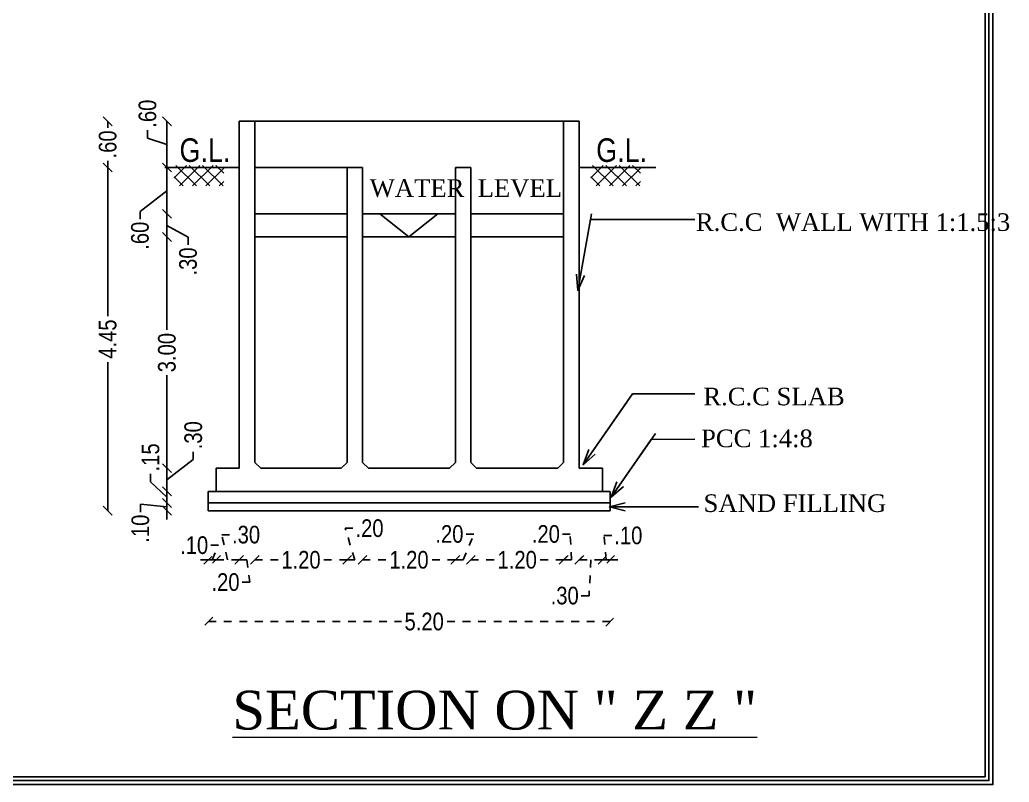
# Model space of a CAD drawing. Header units: metres. Extents: x 3396 to 3562, y 2179 to 2331.
# Drawn here: x 3548.94 to 3561.68, y 2251.16 to 2260.98 of the extents above; entities that cross this region are included whole.
import ezdxf

# ---------------------------------------------------------------- set-up
doc = ezdxf.new("R2010")
doc.units = ezdxf.units.M
doc.header["$PDMODE"] = 34
doc.linetypes.add('CENTER', pattern=[2, 1.25, -0.25, 0.25, -0.25])
for name, color, linetype, lineweight in [('DIM', 140, 'Continuous', 15), ('GRID', 252, 'CENTER', 5), ('text', 7, 'Continuous', 5)]:
    doc.layers.add(name, color=color, linetype=linetype, lineweight=lineweight)
doc.layers.add('JOINERY', color=1, linetype='Continuous')
doc.layers.add('WALL', color=1, linetype='Continuous')
doc.styles.add('BOUND1', font='times.ttf')
doc.styles.add('HANDWRITE', font='ARIALN.TTF')
doc.dimstyles.new('APP', dxfattribs={"dimscale": 0, "dimtxt": 9, "dimasz": 4.5, "dimexe": 0.18, "dimexo": 0.0625, "dimgap": 2, "dimtad": 0, "dimlfac": 0.0254, "dimzin": 4, "dimdsep": 46, "dimtxsty": 'HANDWRITE', "dimblk1": 'OBLIQUE', "dimblk2": 'OBLIQUE', "dimsah": 1, "dimcen": 0.09, "dimse1": 1, "dimse2": 1, "dimadec": 0, "dimazin": 0, "dimtfac": 1, "dimtmove": 0, "dimatfit": 3, "dimldrblk": 'OBLIQUE', "dimfxl": 0, "dimtolj": 1, "dimtzin": 0, "dimarcsym": 0})

# ---------------------------------------------------------------- blocks, each defined once
blk = doc.blocks.new('_Oblique')
at = {"color": 0, "linetype": 'ByBlock', "lineweight": -2}
blk.add_line((-0.5, -0.5), (0.5, 0.5), dxfattribs=at)
blk = doc.blocks.new('*D97')
at = {"layer": 'Defpoints', "color": 0}
for p in [(316259.94, -10952.79), (316269.98, -10952.79), (316269.98, -10956.72)]:
    blk.add_point(p, dxfattribs=at)
at = {"layer": 'DIM', "color": 0, "lineweight": -2}
for p, q in [((316259.94, -10952.79), (316259.94, -10948.29)), ((316259.94, -10954.76), (316246.41, -10953.45)), ((316246.41, -10953.45), (316246.41, -10957.45)), ((316259.94, -10956.72), (316259.94, -10952.79)), ((316259.94, -10956.72), (316259.94, -10952.79)), ((316259.94, -10956.72), (316259.94, -10961.22))]:
    blk.add_line(p, q, dxfattribs=at)
at = {"layer": 'DIM', "color": 0, "lineweight": -2, "xscale": 4.5, "yscale": 4.5, "zscale": 4.5}
for p, rotation in [((316259.94, -10952.79), 270), ((316259.94, -10956.72), 90)]:
    blk.add_blockref('_Oblique', p, dxfattribs=dict(at, rotation=rotation))
at = {"layer": 'DIM', "color": 0, "insert": (316246.41, -10965.89), "char_height": 9, "attachment_point": 5, "rotation": 90, "style": 'HANDWRITE'}
blk.add_mtext('\\A1;.10', dxfattribs=at)
blk = doc.blocks.new('*D98')
at = {"layer": 'Defpoints', "color": 0}
for p in [(316259.94, -10946.89), (316269.98, -10946.89), (316269.98, -10952.79)]:
    blk.add_point(p, dxfattribs=at)
at = {"layer": 'DIM', "color": 0, "lineweight": -2}
for p, q in [((316251.57, -10942), (316251.57, -10938)), ((316259.94, -10949.84), (316251.57, -10942)), ((316259.94, -10952.79), (316259.94, -10946.89))]:
    blk.add_line(p, q, dxfattribs=at)
at = {"layer": 'DIM', "color": 0, "lineweight": -2, "xscale": 4.5, "yscale": 4.5, "zscale": 4.5}
for p, rotation in [((316259.94, -10946.89), 90), ((316259.94, -10952.79), 270)]:
    blk.add_blockref('_Oblique', p, dxfattribs=dict(at, rotation=rotation))
at = {"layer": 'DIM', "color": 0, "insert": (316251.57, -10929.53), "char_height": 9, "attachment_point": 5, "rotation": 90, "style": 'HANDWRITE'}
blk.add_mtext('\\A1;.15', dxfattribs=at)
blk = doc.blocks.new('*D99')
at = {"layer": 'Defpoints', "color": 0}
for p in [(316259.94, -10935.08), (316273.91, -10935.08), (316269.98, -10946.89)]:
    blk.add_point(p, dxfattribs=at)
at = {"layer": 'DIM', "color": 0, "lineweight": -2}
for p, q in [((316273.4, -10930.67), (316273.4, -10926.67)), ((316259.94, -10940.99), (316273.4, -10930.67)), ((316259.94, -10946.89), (316259.94, -10935.08))]:
    blk.add_line(p, q, dxfattribs=at)
at = {"layer": 'DIM', "color": 0, "lineweight": -2, "xscale": 4.5, "yscale": 4.5, "zscale": 4.5}
for p, rotation in [((316259.94, -10935.08), 90), ((316259.94, -10946.89), 270)]:
    blk.add_blockref('_Oblique', p, dxfattribs=dict(at, rotation=rotation))
at = {"layer": 'DIM', "color": 0, "insert": (316273.4, -10918.23), "char_height": 9, "attachment_point": 5, "rotation": 90, "style": 'HANDWRITE'}
blk.add_mtext('\\A1;.30', dxfattribs=at)
blk = doc.blocks.new('*D100')
at = {"layer": 'Defpoints', "color": 0}
for p in [(316259.94, -10817.05), (316293.72, -10817.05), (316273.91, -10935.08)]:
    blk.add_point(p, dxfattribs=at)
at = {"layer": 'DIM', "color": 0, "lineweight": -2}
for p, q in [((316259.94, -10817.05), (316259.94, -10864.49)), ((316259.94, -10935.08), (316259.94, -10887.64))]:
    blk.add_line(p, q, dxfattribs=at)
at = {"layer": 'DIM', "color": 0, "lineweight": -2, "xscale": 4.5, "yscale": 4.5, "zscale": 4.5}
for p, rotation in [((316259.94, -10817.05), 90), ((316259.94, -10935.08), 270)]:
    blk.add_blockref('_Oblique', p, dxfattribs=dict(at, rotation=rotation))
at = {"layer": 'DIM', "color": 0, "insert": (316259.94, -10876.07), "char_height": 9, "attachment_point": 5, "rotation": 90, "style": 'HANDWRITE'}
blk.add_mtext('\\A1;3.00', dxfattribs=at)
blk = doc.blocks.new('*D101')
at = {"layer": 'Defpoints', "color": 0}
for p in [(316259.94, -10805.25), (316293.72, -10805.25), (316293.72, -10817.05)]:
    blk.add_point(p, dxfattribs=at)
at = {"layer": 'DIM', "color": 0, "lineweight": -2}
for p, q in [((316259.94, -10817.05), (316259.94, -10805.25)), ((316259.94, -10811.15), (316270.74, -10817.12)), ((316270.74, -10817.12), (316270.74, -10821.12))]:
    blk.add_line(p, q, dxfattribs=at)
at = {"layer": 'DIM', "color": 0, "lineweight": -2, "xscale": 4.5, "yscale": 4.5, "zscale": 4.5}
for p, rotation in [((316259.94, -10805.25), 90), ((316259.94, -10817.05), 270)]:
    blk.add_blockref('_Oblique', p, dxfattribs=dict(at, rotation=rotation))
at = {"layer": 'DIM', "color": 0, "insert": (316270.74, -10829.56), "char_height": 9, "attachment_point": 5, "rotation": 90, "style": 'HANDWRITE'}
blk.add_mtext('\\A1;.30', dxfattribs=at)
blk = doc.blocks.new('*D102')
at = {"layer": 'Defpoints', "color": 0}
for p in [(316259.94, -10781.64), (316293.72, -10781.64), (316293.72, -10805.25)]:
    blk.add_point(p, dxfattribs=at)
at = {"layer": 'DIM', "color": 0, "lineweight": -2}
for p, q in [((316259.94, -10805.25), (316259.94, -10781.64)), ((316259.94, -10793.44), (316246.2, -10804)), ((316246.2, -10804), (316246.2, -10808))]:
    blk.add_line(p, q, dxfattribs=at)
at = {"layer": 'DIM', "color": 0, "lineweight": -2, "xscale": 4.5, "yscale": 4.5, "zscale": 4.5}
for p, rotation in [((316259.94, -10781.64), 90), ((316259.94, -10805.25), 270)]:
    blk.add_blockref('_Oblique', p, dxfattribs=dict(at, rotation=rotation))
at = {"layer": 'DIM', "color": 0, "insert": (316246.2, -10816.43), "char_height": 9, "attachment_point": 5, "rotation": 90, "style": 'HANDWRITE'}
blk.add_mtext('\\A1;.60', dxfattribs=at)
blk = doc.blocks.new('*D103')
at = {"layer": 'Defpoints', "color": 0}
for p in [(316259.94, -10758.03), (316293.72, -10758.03), (316293.72, -10781.64)]:
    blk.add_point(p, dxfattribs=at)
at = {"layer": 'DIM', "color": 0, "lineweight": -2}
for p, q in [((316250.04, -10766.59), (316250.04, -10762.59)), ((316259.94, -10781.64), (316259.94, -10758.03)), ((316259.94, -10769.84), (316250.04, -10766.59))]:
    blk.add_line(p, q, dxfattribs=at)
at = {"layer": 'DIM', "color": 0, "lineweight": -2, "xscale": 4.5, "yscale": 4.5, "zscale": 4.5}
for p, rotation in [((316259.94, -10758.03), 90), ((316259.94, -10781.64), 270)]:
    blk.add_blockref('_Oblique', p, dxfattribs=dict(at, rotation=rotation))
at = {"layer": 'DIM', "color": 0, "insert": (316250.04, -10754.15), "char_height": 9, "attachment_point": 5, "rotation": 90, "style": 'HANDWRITE'}
blk.add_mtext('\\A1;.60', dxfattribs=at)
blk = doc.blocks.new('*D104')
at = {"layer": 'Defpoints', "color": 0}
for p in [(316229.71, -10781.64), (316296.8, -10781.64), (316281.07, -10956.72)]:
    blk.add_point(p, dxfattribs=at)
at = {"layer": 'DIM', "color": 0, "lineweight": -2}
for p, q in [((316229.71, -10781.64), (316229.71, -10857.42)), ((316229.71, -10956.72), (316229.71, -10880.94))]:
    blk.add_line(p, q, dxfattribs=at)
at = {"layer": 'DIM', "color": 0, "lineweight": -2, "xscale": 4.5, "yscale": 4.5, "zscale": 4.5}
for p, rotation in [((316229.71, -10781.64), 90), ((316229.71, -10956.72), 270)]:
    blk.add_blockref('_Oblique', p, dxfattribs=dict(at, rotation=rotation))
at = {"layer": 'DIM', "color": 0, "insert": (316229.71, -10869.18), "char_height": 9, "attachment_point": 5, "rotation": 90, "style": 'HANDWRITE'}
blk.add_mtext('\\A1;4.45', dxfattribs=at)
blk = doc.blocks.new('*D105')
at = {"layer": 'Defpoints', "color": 0}
for p in [(316229.71, -10758.03), (316296.8, -10758.03), (316296.8, -10781.64)]:
    blk.add_point(p, dxfattribs=at)
at = {"layer": 'DIM', "color": 0, "lineweight": -2}
for p, q in [((316229.71, -10758.03), (316229.71, -10761.4)), ((316229.71, -10781.64), (316229.71, -10778.27))]:
    blk.add_line(p, q, dxfattribs=at)
at = {"layer": 'DIM', "color": 0, "lineweight": -2, "xscale": 4.5, "yscale": 4.5, "zscale": 4.5}
for p, rotation in [((316229.71, -10758.03), 90), ((316229.71, -10781.64), 270)]:
    blk.add_blockref('_Oblique', p, dxfattribs=dict(at, rotation=rotation))
at = {"layer": 'DIM', "color": 0, "insert": (316229.71, -10769.84), "char_height": 9, "attachment_point": 5, "rotation": 90, "style": 'HANDWRITE'}
blk.add_mtext('\\A1;.60', dxfattribs=at)
blk = doc.blocks.new('*D157')
at = {"layer": 'Defpoints', "color": 0}
for p in [(316281.07, -10946.89), (316285, -10946.89), (316285, -10981.84)]:
    blk.add_point(p, dxfattribs=at)
at = {"layer": 'GRID', "color": 0, "lineweight": -2}
for p, q in [((316286.25, -10974.38), (316282.25, -10974.38)), ((316283.03, -10981.84), (316286.25, -10974.38)), ((316281.07, -10981.84), (316276.57, -10981.84)), ((316281.07, -10981.84), (316285, -10981.84)), ((316281.07, -10981.84), (316285, -10981.84)), ((316285, -10981.84), (316289.5, -10981.84))]:
    blk.add_line(p, q, dxfattribs=at)
at = {"layer": 'GRID', "color": 0, "lineweight": -2, "xscale": 4.5, "yscale": 4.5, "zscale": 4.5}
blk.add_blockref('_Oblique', (316281.07, -10981.84), dxfattribs=at)
at = {"layer": 'GRID', "color": 0, "lineweight": -2, "xscale": 4.5, "yscale": 4.5, "zscale": 4.5, "rotation": 180}
blk.add_blockref('_Oblique', (316285, -10981.84), dxfattribs=at)
at = {"layer": 'GRID', "color": 0, "insert": (316273.82, -10974.38), "char_height": 9, "attachment_point": 5, "style": 'HANDWRITE'}
blk.add_mtext('\\A1;.10', dxfattribs=at)
blk = doc.blocks.new('*D158')
at = {"layer": 'Defpoints', "color": 0}
for p in [(316296.8, -10935.08), (316285, -10946.89), (316296.8, -10981.84)]:
    blk.add_point(p, dxfattribs=at)
at = {"layer": 'GRID', "color": 0, "lineweight": -2}
for p, q in [((316290.9, -10981.84), (316287.89, -10968.99)), ((316287.89, -10968.99), (316291.89, -10968.99)), ((316285, -10981.84), (316296.8, -10981.84))]:
    blk.add_line(p, q, dxfattribs=at)
at = {"layer": 'GRID', "color": 0, "lineweight": -2, "xscale": 4.5, "yscale": 4.5, "zscale": 4.5, "rotation": 180}
blk.add_blockref('_Oblique', (316285, -10981.84), dxfattribs=at)
at = {"layer": 'GRID', "color": 0, "lineweight": -2, "xscale": 4.5, "yscale": 4.5, "zscale": 4.5}
blk.add_blockref('_Oblique', (316296.8, -10981.84), dxfattribs=at)
at = {"layer": 'GRID', "color": 0, "insert": (316300.33, -10968.99), "char_height": 9, "attachment_point": 5, "style": 'HANDWRITE'}
blk.add_mtext('\\A1;.30', dxfattribs=at)
blk = doc.blocks.new('*D159')
at = {"layer": 'Defpoints', "color": 0}
for p in [(316304.8, -10917.1), (316296.8, -10935.08), (316304.8, -10981.84)]:
    blk.add_point(p, dxfattribs=at)
at = {"layer": 'GRID', "color": 0, "lineweight": -2}
for p, q in [((316296.8, -10981.84), (316304.8, -10981.84)), ((316300.8, -10981.84), (316302.28, -10993.21)), ((316302.28, -10993.21), (316298.28, -10993.21))]:
    blk.add_line(p, q, dxfattribs=at)
at = {"layer": 'GRID', "color": 0, "lineweight": -2, "xscale": 4.5, "yscale": 4.5, "zscale": 4.5, "rotation": 180}
blk.add_blockref('_Oblique', (316296.8, -10981.84), dxfattribs=at)
at = {"layer": 'GRID', "color": 0, "lineweight": -2, "xscale": 4.5, "yscale": 4.5, "zscale": 4.5}
blk.add_blockref('_Oblique', (316304.8, -10981.84), dxfattribs=at)
at = {"layer": 'GRID', "color": 0, "insert": (316289.84, -10993.21), "char_height": 9, "attachment_point": 5, "style": 'HANDWRITE'}
blk.add_mtext('\\A1;.20', dxfattribs=at)
blk = doc.blocks.new('*D160')
at = {"layer": 'Defpoints', "color": 0}
for p in [(316351.92, -10912.75), (316304.8, -10917.1), (316351.92, -10981.84)]:
    blk.add_point(p, dxfattribs=at)
at = {"layer": 'GRID', "color": 0, "lineweight": -2}
for p, q in [((316304.8, -10981.84), (316317.14, -10981.84)), ((316351.92, -10981.84), (316339.59, -10981.84))]:
    blk.add_line(p, q, dxfattribs=at)
at = {"layer": 'GRID', "color": 0, "lineweight": -2, "xscale": 4.5, "yscale": 4.5, "zscale": 4.5, "rotation": 180}
blk.add_blockref('_Oblique', (316304.8, -10981.84), dxfattribs=at)
at = {"layer": 'GRID', "color": 0, "lineweight": -2, "xscale": 4.5, "yscale": 4.5, "zscale": 4.5}
blk.add_blockref('_Oblique', (316351.92, -10981.84), dxfattribs=at)
at = {"layer": 'GRID', "color": 0, "insert": (316328.36, -10981.84), "char_height": 9, "attachment_point": 5, "style": 'HANDWRITE'}
blk.add_mtext('\\A1;1.20', dxfattribs=at)
blk = doc.blocks.new('*D161')
at = {"layer": 'Defpoints', "color": 0}
for p in [(316351.92, -10912.75), (316359.79, -10912.75), (316359.79, -10981.84)]:
    blk.add_point(p, dxfattribs=at)
at = {"layer": 'GRID', "color": 0, "lineweight": -2}
for p, q in [((316355.86, -10981.84), (316350.9, -10965.71)), ((316350.9, -10965.71), (316354.9, -10965.71)), ((316351.92, -10981.84), (316359.79, -10981.84))]:
    blk.add_line(p, q, dxfattribs=at)
at = {"layer": 'GRID', "color": 0, "lineweight": -2, "xscale": 4.5, "yscale": 4.5, "zscale": 4.5, "rotation": 180}
blk.add_blockref('_Oblique', (316351.92, -10981.84), dxfattribs=at)
at = {"layer": 'GRID', "color": 0, "lineweight": -2, "xscale": 4.5, "yscale": 4.5, "zscale": 4.5}
blk.add_blockref('_Oblique', (316359.79, -10981.84), dxfattribs=at)
at = {"layer": 'GRID', "color": 0, "insert": (316363.34, -10965.71), "char_height": 9, "attachment_point": 5, "style": 'HANDWRITE'}
blk.add_mtext('\\A1;.20', dxfattribs=at)
blk = doc.blocks.new('*D162')
at = {"layer": 'Defpoints', "color": 0}
for p in [(316407.17, -10904.05), (316359.79, -10912.75), (316407.17, -10981.84)]:
    blk.add_point(p, dxfattribs=at)
at = {"layer": 'GRID', "color": 0, "lineweight": -2}
for p, q in [((316359.79, -10981.84), (316372.25, -10981.84)), ((316407.17, -10981.84), (316394.71, -10981.84))]:
    blk.add_line(p, q, dxfattribs=at)
at = {"layer": 'GRID', "color": 0, "lineweight": -2, "xscale": 4.5, "yscale": 4.5, "zscale": 4.5, "rotation": 180}
blk.add_blockref('_Oblique', (316359.79, -10981.84), dxfattribs=at)
at = {"layer": 'GRID', "color": 0, "lineweight": -2, "xscale": 4.5, "yscale": 4.5, "zscale": 4.5}
blk.add_blockref('_Oblique', (316407.17, -10981.84), dxfattribs=at)
at = {"layer": 'GRID', "color": 0, "insert": (316383.48, -10981.84), "char_height": 9, "attachment_point": 5, "style": 'HANDWRITE'}
blk.add_mtext('\\A1;1.20', dxfattribs=at)
blk = doc.blocks.new('*D163')
at = {"layer": 'Defpoints', "color": 0}
for p in [(316407.17, -10904.05), (316415.04, -10904.05), (316415.04, -10981.84)]:
    blk.add_point(p, dxfattribs=at)
at = {"layer": 'GRID', "color": 0, "lineweight": -2}
for p, q in [((316411.11, -10981.84), (316416.57, -10968.67)), ((316416.57, -10968.67), (316412.57, -10968.67)), ((316407.17, -10981.84), (316415.04, -10981.84))]:
    blk.add_line(p, q, dxfattribs=at)
at = {"layer": 'GRID', "color": 0, "lineweight": -2, "xscale": 4.5, "yscale": 4.5, "zscale": 4.5, "rotation": 180}
blk.add_blockref('_Oblique', (316407.17, -10981.84), dxfattribs=at)
at = {"layer": 'GRID', "color": 0, "lineweight": -2, "xscale": 4.5, "yscale": 4.5, "zscale": 4.5}
blk.add_blockref('_Oblique', (316415.04, -10981.84), dxfattribs=at)
at = {"layer": 'GRID', "color": 0, "insert": (316404.13, -10968.67), "char_height": 9, "attachment_point": 5, "style": 'HANDWRITE'}
blk.add_mtext('\\A1;.20', dxfattribs=at)
blk = doc.blocks.new('*D164')
at = {"layer": 'Defpoints', "color": 0}
for p in [(316415.04, -10904.05), (316462.42, -10900.71), (316462.42, -10981.84)]:
    blk.add_point(p, dxfattribs=at)
at = {"layer": 'GRID', "color": 0, "lineweight": -2}
for p, q in [((316415.04, -10981.84), (316427.5, -10981.84)), ((316462.42, -10981.84), (316449.96, -10981.84))]:
    blk.add_line(p, q, dxfattribs=at)
at = {"layer": 'GRID', "color": 0, "lineweight": -2, "xscale": 4.5, "yscale": 4.5, "zscale": 4.5, "rotation": 180}
blk.add_blockref('_Oblique', (316415.04, -10981.84), dxfattribs=at)
at = {"layer": 'GRID', "color": 0, "lineweight": -2, "xscale": 4.5, "yscale": 4.5, "zscale": 4.5}
blk.add_blockref('_Oblique', (316462.42, -10981.84), dxfattribs=at)
at = {"layer": 'GRID', "color": 0, "insert": (316438.73, -10981.84), "char_height": 9, "attachment_point": 5, "style": 'HANDWRITE'}
blk.add_mtext('\\A1;1.20', dxfattribs=at)
blk = doc.blocks.new('*D165')
at = {"layer": 'Defpoints', "color": 0}
for p in [(316462.42, -10900.71), (316470.42, -10900.71), (316470.42, -10981.84)]:
    blk.add_point(p, dxfattribs=at)
at = {"layer": 'GRID', "color": 0, "lineweight": -2}
for p, q in [((316465.79, -10968.67), (316461.79, -10968.67)), ((316466.42, -10981.84), (316465.79, -10968.67)), ((316462.42, -10981.84), (316470.42, -10981.84))]:
    blk.add_line(p, q, dxfattribs=at)
at = {"layer": 'GRID', "color": 0, "lineweight": -2, "xscale": 4.5, "yscale": 4.5, "zscale": 4.5, "rotation": 180}
blk.add_blockref('_Oblique', (316462.42, -10981.84), dxfattribs=at)
at = {"layer": 'GRID', "color": 0, "lineweight": -2, "xscale": 4.5, "yscale": 4.5, "zscale": 4.5}
blk.add_blockref('_Oblique', (316470.42, -10981.84), dxfattribs=at)
at = {"layer": 'GRID', "color": 0, "insert": (316453.36, -10968.67), "char_height": 9, "attachment_point": 5, "style": 'HANDWRITE'}
blk.add_mtext('\\A1;.20', dxfattribs=at)
blk = doc.blocks.new('*D166')
at = {"layer": 'Defpoints', "color": 0}
for p in [(316470.42, -10900.71), (316482.23, -10935.08), (316482.23, -10981.84)]:
    blk.add_point(p, dxfattribs=at)
at = {"layer": 'GRID', "color": 0, "lineweight": -2}
for p, q in [((316470.42, -10981.84), (316482.23, -10981.84)), ((316476.32, -10981.84), (316475.42, -11000.1)), ((316475.42, -11000.1), (316471.42, -11000.1))]:
    blk.add_line(p, q, dxfattribs=at)
at = {"layer": 'GRID', "color": 0, "lineweight": -2, "xscale": 4.5, "yscale": 4.5, "zscale": 4.5, "rotation": 180}
blk.add_blockref('_Oblique', (316470.42, -10981.84), dxfattribs=at)
at = {"layer": 'GRID', "color": 0, "lineweight": -2, "xscale": 4.5, "yscale": 4.5, "zscale": 4.5}
blk.add_blockref('_Oblique', (316482.23, -10981.84), dxfattribs=at)
at = {"layer": 'GRID', "color": 0, "insert": (316462.98, -11000.1), "char_height": 9, "attachment_point": 5, "style": 'HANDWRITE'}
blk.add_mtext('\\A1;.30', dxfattribs=at)
blk = doc.blocks.new('*D167')
at = {"layer": 'Defpoints', "color": 0}
for p in [(316482.23, -10935.08), (316486.16, -10946.89), (316486.16, -10981.84)]:
    blk.add_point(p, dxfattribs=at)
at = {"layer": 'GRID', "color": 0, "lineweight": -2}
for p, q in [((316484.19, -10981.84), (316483.03, -10969.41)), ((316483.03, -10969.41), (316487.03, -10969.41)), ((316482.23, -10981.84), (316477.73, -10981.84)), ((316482.23, -10981.84), (316486.16, -10981.84)), ((316482.23, -10981.84), (316486.16, -10981.84)), ((316486.16, -10981.84), (316490.66, -10981.84))]:
    blk.add_line(p, q, dxfattribs=at)
at = {"layer": 'GRID', "color": 0, "lineweight": -2, "xscale": 4.5, "yscale": 4.5, "zscale": 4.5}
blk.add_blockref('_Oblique', (316482.23, -10981.84), dxfattribs=at)
at = {"layer": 'GRID', "color": 0, "lineweight": -2, "xscale": 4.5, "yscale": 4.5, "zscale": 4.5, "rotation": 180}
blk.add_blockref('_Oblique', (316486.16, -10981.84), dxfattribs=at)
at = {"layer": 'GRID', "color": 0, "insert": (316495.47, -10969.41), "char_height": 9, "attachment_point": 5, "style": 'HANDWRITE'}
blk.add_mtext('\\A1;.10', dxfattribs=at)
blk = doc.blocks.new('*D168')
at = {"layer": 'Defpoints', "color": 0}
for p in [(316281.07, -10956.72), (316486.16, -10956.72), (316486.16, -11013.34)]:
    blk.add_point(p, dxfattribs=at)
at = {"layer": 'GRID', "color": 0, "lineweight": -2}
for p, q in [((316281.07, -11013.34), (316379.66, -11013.34)), ((316486.16, -11013.34), (316402.81, -11013.34))]:
    blk.add_line(p, q, dxfattribs=at)
at = {"layer": 'GRID', "color": 0, "lineweight": -2, "xscale": 4.5, "yscale": 4.5, "zscale": 4.5, "rotation": 180}
blk.add_blockref('_Oblique', (316281.07, -11013.34), dxfattribs=at)
at = {"layer": 'GRID', "color": 0, "lineweight": -2, "xscale": 4.5, "yscale": 4.5, "zscale": 4.5}
blk.add_blockref('_Oblique', (316486.16, -11013.34), dxfattribs=at)
at = {"layer": 'GRID', "color": 0, "insert": (316391.24, -11013.34), "char_height": 9, "attachment_point": 5, "style": 'HANDWRITE'}
blk.add_mtext('\\A1;5.20', dxfattribs=at)
blk = doc.blocks.new('FVXV')
at = {"layer": 'GRID'}
h = blk.add_hatch(dxfattribs=at)
h.set_pattern_fill('NET', color=256, scale=38.4, angle=45, style=0)
h.set_pattern_definition([(45, (314547.528, -11655.8666), (-3.394113, 3.394113), []), (135, (314547.528, -11655.8666), (-3.394113, -3.394113), [])])
h.paths.add_polyline_path([(316288.913, -10780.572), (316263.606, -10780.572), (316263.606, -10791.028), (316288.913, -10791.028)])
h = blk.add_hatch(dxfattribs=at)
h.set_pattern_fill('NET', color=256, scale=38.4, angle=45, style=0)
h.set_pattern_definition([(45, (314760.2293, -11655.8666), (-3.394113, 3.394113), []), (135, (314760.2293, -11655.8666), (-3.394113, -3.394113), [])])
h.paths.add_polyline_path([(316501.615, -10780.572), (316476.307, -10780.572), (316476.307, -10791.028), (316501.615, -10791.028)])
at = {"color": 2}
blk.add_line((316677.554, -11077.785), (316677.554, -10297.061), dxfattribs=at)
for points in [[(316681.554, -10297.061), (315670.472, -10297.061), (315670.472, -11096.474), (316681.554, -11096.474)], [(316679.554, -10299.061), (315672.472, -10299.061), (315672.472, -11094.474), (316679.554, -11094.474)], [(316677.554, -10301.061), (315674.472, -10301.061), (315674.472, -11092.474), (316677.554, -11092.474)]]:
    blk.add_lwpolyline(points, close=True, dxfattribs=at)
at = {"layer": 'JOINERY'}
for p, q in [((316383.482, -10805.248), (316368.67, -10805.248)), ((316368.67, -10805.248), (316383.482, -10817.051)), ((316383.482, -10805.248), (316398.293, -10805.248)), ((316398.293, -10805.248), (316383.482, -10817.051))]:
    blk.add_line(p, q, dxfattribs=at)
at = {"layer": 'WALL', "lineweight": -2}
for p, q in [((316296.803, -10758.035), (316296.803, -10935.084)), ((316470.422, -10758.035), (316296.803, -10758.035)), ((316304.803, -10758.035), (316304.803, -10932.084)), ((316462.422, -10758.035), (316462.422, -10932.084)), ((316470.422, -10758.035), (316470.422, -10935.084)), ((316296.803, -10781.641), (316258.911, -10781.641)), ((316359.791, -10781.641), (316304.803, -10781.641)), ((316351.922, -10781.641), (316351.922, -10932.084)), ((316359.791, -10781.641), (316359.791, -10932.084)), ((316407.172, -10781.641), (316407.172, -10932.084)), ((316415.041, -10781.641), (316407.172, -10781.641)), ((316415.041, -10781.641), (316415.041, -10932.084)), ((316470.422, -10781.641), (316509.441, -10781.641)), ((316351.922, -10805.248), (316304.803, -10805.248)), ((316407.172, -10805.248), (316359.791, -10805.248)), ((316462.422, -10805.248), (316415.041, -10805.248)), ((316351.922, -10817.051), (316304.803, -10817.051)), ((316407.172, -10817.051), (316359.791, -10817.051)), ((316462.422, -10817.051), (316415.041, -10817.051)), ((316304.803, -10932.084), (316307.803, -10935.084)), ((316351.922, -10932.084), (316348.922, -10935.084)), ((316359.791, -10932.084), (316362.791, -10935.084)), ((316407.172, -10932.084), (316404.172, -10935.084)), ((316415.041, -10932.084), (316418.041, -10935.084)), ((316462.422, -10932.084), (316459.422, -10935.084)), ((316285, -10935.084), (316285, -10946.887)), ((316296.803, -10935.084), (316285, -10935.084)), ((316348.922, -10935.084), (316307.803, -10935.084)), ((316404.172, -10935.084), (316362.791, -10935.084)), ((316459.422, -10935.084), (316418.041, -10935.084)), ((316482.225, -10935.084), (316470.422, -10935.084)), ((316482.225, -10935.084), (316482.225, -10946.887)), ((316281.066, -10946.887), (316281.066, -10956.723)), ((316486.16, -10946.887), (316281.066, -10946.887)), ((316486.16, -10946.887), (316486.16, -10956.723)), ((316486.16, -10952.789), (316281.066, -10952.789)), ((316486.16, -10956.723), (316281.066, -10956.723))]:
    blk.add_line(p, q, dxfattribs=at)
at = {"layer": 'text'}
for s, height, style, p in [('G.L.', 12, 'HANDWRITE', (316266.362, -10778.745)), ('G.L.', 12, 'HANDWRITE', (316479.063, -10778.745)), ('WATER  LEVEL', 9, 'BOUND1', (316363.449, -10796.626)), ('R.C.C  WALL WITH 1:1.5:3', 9, 'BOUND1', (316529.947, -10813.967)), ('R.C.C SLAB', 9, 'BOUND1', (316533.745, -10902.963)), ('PCC 1:4:8', 9, 'BOUND1', (316532.591, -10924.334)), ('SAND FILLING', 9, 'BOUND1', (316533.858, -10957.387)), ('%%USECTION ON " Z Z "', 19.8, 'BOUND1', (316293.376, -11068.386))]:
    blk.add_text(s, height=height, dxfattribs=dict(at, style=style)).set_placement(p)
at = {"layer": 'DIM'}
for base, p1, p2, picture, middle in [((316259.935, -10758.035), (316293.717, -10781.641), (316293.717, -10758.035), '*D103', (316250.042, -10760.59)), ((316259.935, -10781.641), (316293.717, -10805.248), (316293.717, -10781.641), '*D102', (316246.203, -10809.998)), ((316259.935, -10805.248), (316293.717, -10817.051), (316293.717, -10805.248), '*D101', (316270.742, -10823.122)), ((316259.935, -10935.084), (316269.98, -10946.887), (316273.914, -10935.084), '*D99', (316273.396, -10924.667)), ((316259.935, -10946.887), (316269.98, -10952.789), (316269.98, -10946.887), '*D98', (316251.569, -10936.005)), ((316259.935, -10952.789), (316269.98, -10956.723), (316269.98, -10952.789), '*D97', (316246.406, -10959.452))]:
    dim = blk.add_linear_dim(base=base, p1=p1, p2=p2, angle=90, dimstyle='APP', override={"dimscale": 1, "dimtmove": 1}, dxfattribs=at)
    dim.commit()
    dim.dimension.update_dxf_attribs({"geometry": picture, "text_midpoint": middle, "dimtype": 128})
for base, p1, p2, override, picture, middle in [((316229.707, -10758.035), (316296.803, -10781.641), (316296.803, -10758.035), {"dimscale": 1, "dimtmove": 1}, '*D105', (316229.707, -10769.838)), ((316229.707, -10781.641), (316281.066, -10956.723), (316296.803, -10781.641), {"dimscale": 1}, '*D104', (316229.707, -10869.182)), ((316259.935, -10817.051), (316273.914, -10935.084), (316293.717, -10817.051), {"dimscale": 1, "dimtmove": 1}, '*D100', (316259.935, -10876.067))]:
    dim = blk.add_linear_dim(base=base, p1=p1, p2=p2, angle=90, dimstyle='APP', override=override, dxfattribs=at)
    dim.commit()
    dim.dimension.update_dxf_attribs({"geometry": picture, "text_midpoint": middle})
at = {"layer": 'GRID'}
for base, p1, p2, picture, middle in [((316407.172, -10981.841), (316359.791, -10912.754), (316407.172, -10904.053), '*D162', (316383.482, -10981.841)), ((316462.422, -10981.841), (316415.041, -10904.053), (316462.422, -10900.707), '*D164', (316438.732, -10981.841)), ((316351.922, -10981.841), (316304.803, -10917.104), (316351.922, -10912.754), '*D160', (316328.363, -10981.841))]:
    dim = blk.add_linear_dim(base=base, p1=p1, p2=p2, dimstyle='APP', override={"dimscale": 1, "dimtmove": 1, "dimfxl": 0.18}, dxfattribs=at)
    dim.commit()
    dim.dimension.update_dxf_attribs({"geometry": picture, "text_midpoint": middle})
for base, p1, p2, picture, middle in [((316415.041, -10981.841), (316407.172, -10904.053), (316415.041, -10904.053), '*D163', (316410.569, -10968.673)), ((316470.422, -10981.841), (316462.422, -10900.707), (316470.422, -10900.707), '*D165', (316459.793, -10968.673)), ((316482.225, -10981.841), (316470.422, -10900.707), (316482.225, -10935.084), '*D166', (316469.415, -11000.101)), ((316359.791, -10981.841), (316351.922, -10912.754), (316359.791, -10912.754), '*D161', (316356.904, -10965.715)), ((316304.803, -10981.841), (316296.803, -10935.084), (316304.803, -10917.104), '*D159', (316296.278, -10993.208)), ((316296.803, -10981.841), (316285, -10946.887), (316296.803, -10935.084), '*D158', (316293.891, -10968.993)), ((316486.16, -10981.841), (316482.225, -10935.084), (316486.16, -10946.887), '*D167', (316489.031, -10969.412)), ((316285, -10981.841), (316281.066, -10946.887), (316285, -10946.887), '*D157', (316280.252, -10974.38))]:
    dim = blk.add_linear_dim(base=base, p1=p1, p2=p2, dimstyle='APP', override={"dimscale": 1, "dimtmove": 1, "dimfxl": 0.18}, dxfattribs=at)
    dim.commit()
    dim.dimension.update_dxf_attribs({"geometry": picture, "text_midpoint": middle, "dimtype": 128})
dim = blk.add_linear_dim(base=(316486.16, -11013.342), p1=(316281.066, -10956.723), p2=(316486.16, -10956.723), text='5.20', dimstyle='APP', override={"dimscale": 1, "dimfxl": 0.18}, dxfattribs=at)
dim.commit()
dim.dimension.update_dxf_attribs({"geometry": '*D168', "text_midpoint": (316391.237, -11013.342), "dimtype": 128})
at = {"layer": 'DIM'}
for points in [[(316469.618, -10844.303), (316476.104, -10808.141), (316529.415, -10808.141)], [(316472.342, -10933.299), (316497.519, -10897.136), (316529.415, -10897.136)], [(316486.667, -10949.794), (316507.082, -10920.472), (316529.415, -10920.31)], [(316485.842, -10954.806), (316531.246, -10954.806)]]:
    blk.add_leader(points, dimstyle='APP', override={"dimscale": 1, "dimasz": 8, "dimldrblk": 'Open30'}, dxfattribs=at)

msp = doc.modelspace()

# ---------------------------------------------------------------- block references
at = {"xscale": 0.0252380332165683, "yscale": 0.0252380332165683, "zscale": 0.0252380332165683}
msp.add_blockref('FVXV', (-4430.94521, 2531.18151), dxfattribs=at)

doc.saveas('drawing.dxf')
